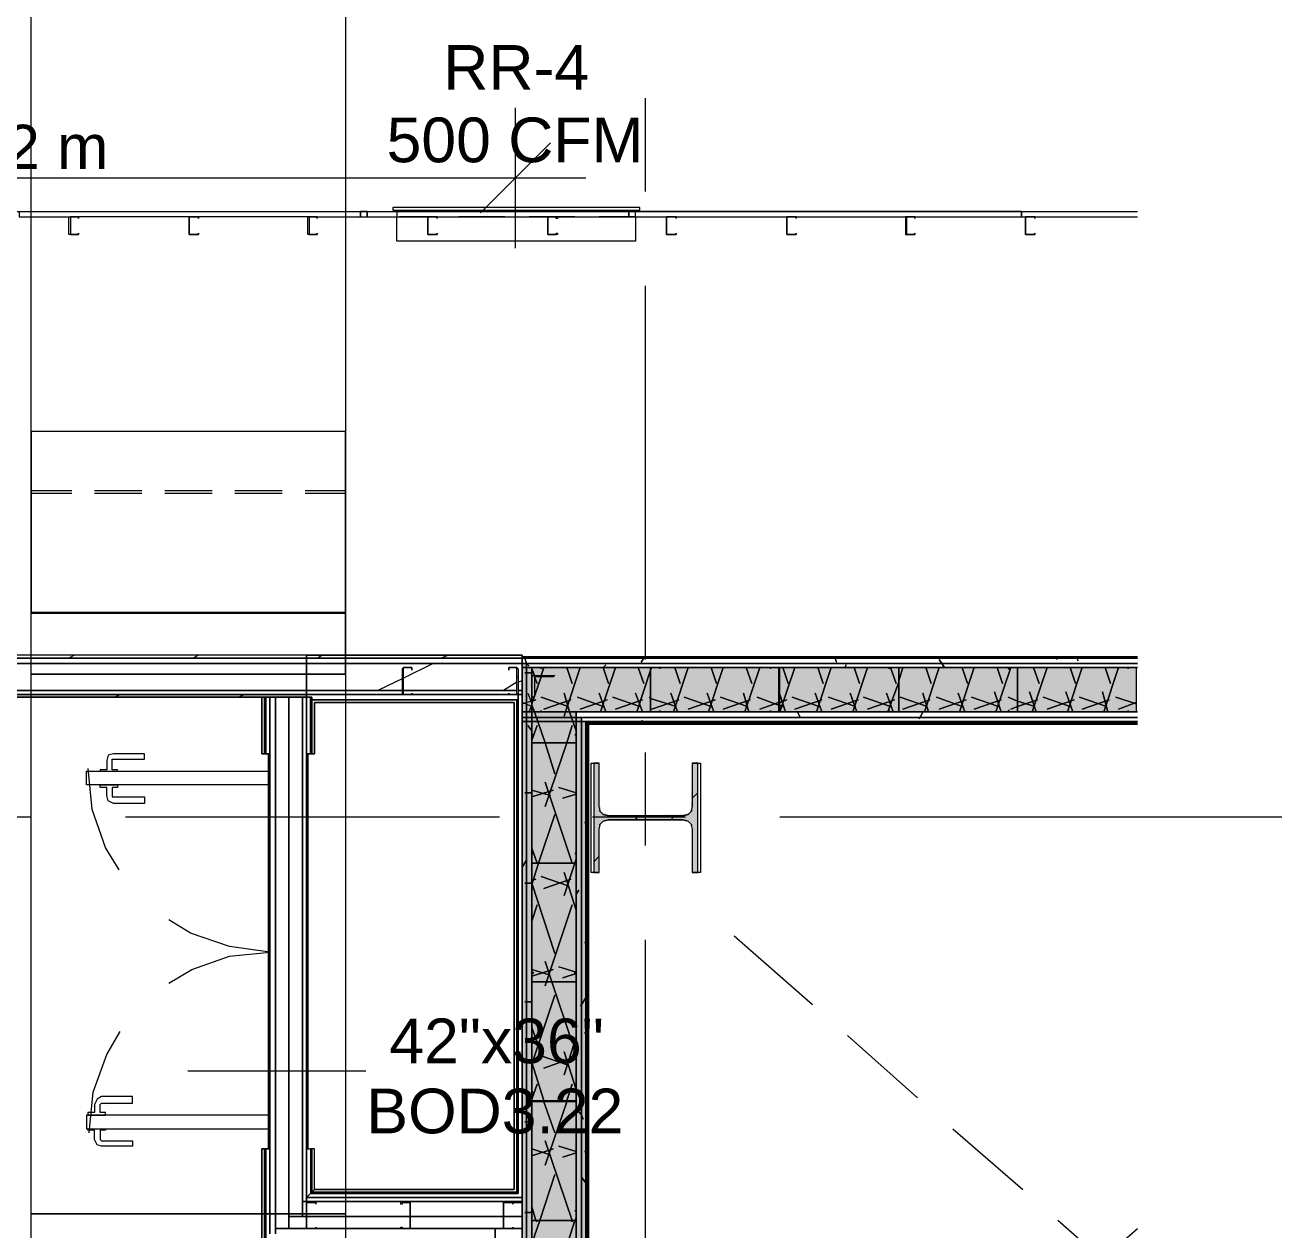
# Model space of a CAD drawing. Header units: metres. Extents: x -2 to 207, y -8 to 52.
# Drawn here: x 56.292 to 60.56, y 30.97 to 35.062 of the extents above; entities that cross this region are included whole.
import ezdxf

# ---------------------------------------------------------------- set-up
doc = ezdxf.new("R2010")
doc.units = ezdxf.units.M
doc.layers.add('HVAC - Ductos', color=5, linetype='Continuous', lineweight=0)
doc.layers.add('PDF_Text', color=7, linetype='Continuous', lineweight=0)
doc.layers.add('PDF_Geometry', color=7, linetype='Continuous', lineweight=0, true_color=0xaaaaaa)
doc.layers.add('PDF_Solid Fills', color=7, linetype='Continuous', lineweight=0, true_color=0xffffff)
doc.styles.add('PDF Helvetica', font='')
doc.styles.get('PDF Helvetica').set_extended_font_data('Helvetica')

msp = doc.modelspace()

# ---------------------------------------------------------------- hatches: boundary and pattern name
at = {"layer": 'PDF_Solid Fills', "lineweight": 0, "transparency": 33554559}
h = msp.add_hatch(color=256, dxfattribs=at)
h.paths.add_polyline_path([(57.9808, 26.6994), (57.9945, 26.6994), (57.9945, 32.8939), (57.9808, 32.8939)])
h.paths.add_polyline_path([(57.9945, 24.3811), (57.9808, 24.3811), (57.9808, 22.7408), (57.9945, 22.7408)])
h = msp.add_hatch(color=256, dxfattribs=at)
h.paths.add_polyline_path([(57.9808, 26.6994), (57.9945, 26.6994), (57.9945, 32.8939), (57.9808, 32.8939)])
h.paths.add_polyline_path([(57.9945, 24.3811), (57.9808, 24.3811), (57.9808, 22.7408), (57.9945, 22.7408)])
for points in [[(57.9808, 32.8801), (57.9808, 32.7289), (60.0654, 32.7289), (60.0654, 32.8801)], [(58.0128, 32.7289), (58.8513, 32.7335), (58.8559, 32.7335), (60.0654, 32.7289), (60.0654, 32.8801), (58.0128, 32.8801), (58.0128, 32.8526), (58.0815, 32.8526), (58.022, 32.8481), (58.022, 32.7839), (58.0128, 32.7839)], [(58.2419, 32.4082), (58.2419, 32.5548), (58.2235, 32.5548), (58.2235, 32.1837), (58.2419, 32.1837), (58.2419, 32.3349), (58.2465, 32.3532), (58.2557, 32.3623), (58.5443, 32.3623), (58.558, 32.3486), (58.558, 32.1837), (58.5763, 32.1837), (58.5763, 32.5548), (58.558, 32.5548), (58.5534, 32.3944), (58.5443, 32.3853), (58.526, 32.3807), (58.274, 32.3761), (58.274, 32.3807), (58.2557, 32.3853), (58.2511, 32.3899), (58.2465, 32.3899), (58.2465, 32.4082)]]:
    msp.add_hatch(color=256, dxfattribs=at).paths.add_polyline_path(points)
h = msp.add_hatch(color=256, dxfattribs=at)
h.paths.add_polyline_path([(58.0128, 26.6994), (58.0128, 32.8801), (57.9945, 32.8801), (57.9945, 26.6994)])
h.paths.add_polyline_path([(58.0128, 22.7545), (58.0128, 24.3811), (57.9945, 24.3811), (57.9945, 22.7545)])
h = msp.add_hatch(color=256, dxfattribs=at)
h.paths.add_polyline_path([(58.0128, 26.6994), (58.0128, 32.8801), (57.9945, 32.8801), (57.9945, 26.6994)])
h.paths.add_polyline_path([(58.0128, 22.7545), (58.0128, 24.3811), (57.9945, 24.3811), (57.9945, 22.7545)])
h = msp.add_hatch(color=256, dxfattribs=at)
h.paths.add_polyline_path([(54.4986, 32.7793), (54.4986, 32.7885), (54.4803, 32.7885), (54.4803, 32.7793)])
h.paths.add_polyline_path([(54.604, 32.7885), (54.604, 32.7793), (57.2476, 32.7793), (57.2476, 32.7885)])
h = msp.add_hatch(color=256, dxfattribs=at)
h.paths.add_polyline_path([(58.164, 26.6994), (58.164, 32.7289), (58.0128, 32.7289), (58.0128, 26.6994)])
h.paths.add_polyline_path([(58.164, 24.3811), (58.0128, 24.3811), (58.0128, 22.9057), (58.0448, 22.9103), (58.164, 22.9103)])
h = msp.add_hatch(color=256, dxfattribs=at)
h.paths.add_polyline_path([(58.164, 26.6994), (58.164, 32.7289), (58.0128, 32.7289), (58.0128, 26.6994)])
h.paths.add_polyline_path([(58.164, 24.3811), (58.0128, 24.3811), (58.0128, 22.9057), (58.1457, 22.9103), (58.164, 22.9103)])
h = msp.add_hatch(color=256, dxfattribs=at)
h.paths.add_polyline_path([(58.164, 29.7554), (58.1823, 29.7554), (58.1823, 32.7106), (58.164, 32.7106)])
h.paths.add_polyline_path([(58.1823, 22.9378), (58.164, 22.9378), (58.164, 22.9241), (58.1823, 22.9241)])
h.paths.add_polyline_path([(58.164, 22.9424), (58.1823, 22.9424), (58.1823, 24.3811), (58.164, 24.3811)])
h.paths.add_polyline_path([(58.164, 26.6994), (58.1823, 26.6994), (58.1823, 29.6271), (58.164, 29.6271)])
h = msp.add_hatch(color=256, dxfattribs=at)
h.paths.add_polyline_path([(58.1961, 24.3811), (58.1823, 24.3811), (58.1823, 22.9378), (58.1961, 22.9378)])
h.paths.add_polyline_path([(58.1823, 29.7554), (58.1961, 29.7554), (58.1961, 32.6969), (58.1823, 32.6969)])
h.paths.add_polyline_path([(58.1823, 26.6994), (58.1961, 26.6994), (58.1961, 29.6133), (58.1823, 29.6133)])

# ---------------------------------------------------------------- linework, layer by layer
at = {"layer": 'HVAC - Ductos', "lineweight": 0}
for points in [[(57.3806, 33.6819), (56.313, 33.6819), (56.313, 36.1193), (57.3806, 36.1193)], [(58.3794, 34.4425), (57.5409, 34.4425), (57.5409, 34.4333), (57.5547, 34.4333), (57.5547, 34.4104), (58.3656, 34.4104), (58.3656, 34.4333), (58.3794, 34.4333)], [(58.3656, 34.4104), (58.3656, 34.3279), (57.5547, 34.3279), (57.5547, 34.4104)], [(57.6829, 34.4104), (57.5638, 34.4104)], [(57.9212, 34.4104), (57.7653, 34.4104)], [(58.1594, 34.4104), (58.0036, 34.4104)], [(58.361, 34.4104), (58.2419, 34.4104)], [(57.3806, 33.4803), (57.3806, 33.5444), (57.3806, 33.6132), (57.3806, 33.6819), (56.313, 33.6819), (56.313, 33.6132), (56.313, 33.5444), (56.313, 33.4803), (56.313, 33.068), (57.3806, 33.068)], [(56.313, 33.068), (57.3806, 33.068), (57.3806, 33.0634), (56.313, 33.0634)], [(56.313, 31.0245), (56.313, 32.8572), (57.3806, 32.8572), (57.3806, 31.0245)], [(57.3806, 28.587), (56.313, 28.587), (56.313, 31.0245), (57.3806, 31.0245)]]:
    msp.add_lwpolyline(points, close=True, dxfattribs=at)
for points in [[(57.9578, 34.305), (57.9578, 34.5433), (57.9578, 34.7815)], [(58.077, 34.6624), (57.9578, 34.5433), (57.8387, 34.4241)], [(57.9578, 34.4425), (57.9578, 34.5707)], [(7.582, 34.5433), (12.4616, 34.5433), (15.6321, 34.5433), (18.6652, 34.5433), (21.625, 34.5433), (30.7334, 34.5433), (33.2075, 34.5433), (36.1764, 34.5433), (39.2049, 34.5433), (41.6104, 34.5433), (49.2113, 34.5433), (51.5801, 34.5433), (54.5399, 34.5433), (58.1961, 34.5433)], [(58.3564, 34.4425), (57.5638, 34.4425)], [(57.5409, 34.4333), (58.3794, 34.4333)], [(57.3806, 33.6819), (57.3806, 33.5582), (57.3806, 33.4299), (57.3806, 33.3062), (57.3806, 33.187), (57.3806, 33.068), (57.3806, 33.0634), (56.313, 33.0634), (56.313, 33.068), (56.313, 33.187), (56.313, 33.3062), (56.313, 33.4299), (56.313, 33.5582), (56.313, 33.6819)], [(56.4505, 33.4803), (56.313, 33.4803)], [(56.4505, 33.4711), (56.313, 33.4711)], [(56.6887, 33.4803), (56.5283, 33.4803)], [(56.6887, 33.4711), (56.5283, 33.4711)], [(56.927, 33.4803), (56.7666, 33.4803)], [(56.927, 33.4711), (56.7666, 33.4711)], [(57.1652, 33.4803), (57.0049, 33.4803)], [(57.1652, 33.4711), (57.0049, 33.4711)], [(57.3806, 33.4803), (57.2431, 33.4803)], [(57.3806, 33.4711), (57.2431, 33.4711)], [(56.313, 32.8572), (56.313, 32.9855), (56.313, 33.068)], [(57.3806, 33.0634), (57.3806, 32.9946), (57.3806, 32.9259), (57.3806, 32.8572), (56.313, 32.8572), (56.313, 32.9259), (56.313, 32.9946), (56.313, 33.0634)], [(57.3806, 32.8572), (57.3806, 32.9855), (57.3806, 33.068)], [(56.8444, 31.5102), (57.4493, 31.5102)]]:
    msp.add_lwpolyline(points, dxfattribs=at)
at = {"layer": 'PDF_Geometry', "lineweight": 0}
for points in [[(58.3977, 34.8136), (58.3977, 34.4975)], [(54.0588, 34.4287), (54.9477, 34.4287), (56.2718, 34.4287), (56.2718, 34.4104), (56.4459, 34.4104)], [(56.2718, 34.4287), (57.431, 34.4287), (57.4538, 34.4287), (57.4538, 34.4104), (58.3427, 34.4104), (58.3427, 34.4287)], [(56.849, 34.4104), (56.4733, 34.4104)], [(57.2568, 34.4104), (56.8811, 34.4104)], [(57.2843, 34.4104), (57.431, 34.4104), (57.431, 34.4287)], [(57.4538, 34.4287), (58.3427, 34.4287), (59.676, 34.4287), (60.07, 34.4287)], [(57.6921, 34.4104), (57.6921, 34.4058), (57.6921, 34.4104), (57.66, 34.4104)], [(58.0999, 34.4104), (58.0999, 34.4058), (58.0953, 34.4058), (58.0953, 34.4104), (58.0678, 34.4104)], [(59.314, 34.4104), (59.676, 34.4104), (59.676, 34.4287), (58.3427, 34.4287), (58.3427, 34.4104), (58.4756, 34.4104)], [(58.503, 34.4104), (58.8787, 34.4104)], [(58.9108, 34.4104), (59.2865, 34.4104)], [(59.676, 34.4287), (59.676, 34.4104), (60.07, 34.4104)], [(59.7218, 34.4104), (59.7218, 34.4058), (59.7218, 34.4104), (59.6897, 34.4104)], [(58.3977, 34.1767), (58.3977, 32.9076)], [(57.9808, 26.6994), (57.9808, 32.6969), (57.9808, 32.7106), (58.0128, 32.7106), (58.164, 32.7106), (60.07, 32.7106), (58.164, 32.7106), (58.0128, 32.7106), (57.9808, 32.7106), (57.9808, 32.7289), (60.07, 32.7289), (57.9808, 32.7289), (57.9808, 32.8801), (57.9808, 32.8939), (60.07, 32.8939), (57.9808, 32.8939), (57.2477, 32.8939), (54.4803, 32.8939), (57.2477, 32.8939), (57.2477, 32.8022), (57.2477, 32.8939), (57.9808, 32.8939), (57.9808, 32.9121), (57.2477, 32.9121), (57.2477, 32.9213), (54.4803, 32.9213)], [(57.2477, 32.9121), (54.4803, 32.9121), (54.4803, 32.9213)], [(57.2477, 32.9121), (57.2477, 32.9213), (54.4803, 32.9213)], [(54.4803, 32.9121), (57.2477, 32.9121), (57.2477, 32.8939)], [(57.2522, 32.8939), (57.2477, 32.8939), (57.2477, 32.9121), (57.9808, 32.9121), (57.9808, 32.9213), (57.2477, 32.9213), (57.2477, 32.7793), (54.604, 32.7793), (57.2477, 32.7793), (57.2614, 32.7793), (57.2614, 32.5869), (57.2477, 32.5869), (57.2522, 32.5869), (57.2522, 31.2444), (57.2477, 31.2444), (57.2614, 31.2444), (57.2614, 31.0933), (57.2477, 31.0795), (57.2477, 31.2444), (57.2614, 31.2444), (57.2614, 31.0933), (57.2477, 31.0795), (57.2477, 32.7793), (57.2477, 32.5869), (57.2614, 32.5869), (57.2614, 32.7793), (57.2477, 32.7793), (57.2477, 31.0795), (57.2477, 32.7793), (57.1239, 32.7793), (57.1423, 32.7793), (57.1423, 30.9558), (57.1423, 30.9741), (57.8891, 30.9741), (57.8891, 27.8173)], [(56.4596, 32.9213), (56.4413, 32.9121)], [(56.8811, 32.9213), (56.8628, 32.9121)], [(57.3026, 32.9213), (57.2843, 32.9121)], [(57.7287, 32.9213), (57.7059, 32.9121)], [(60.07, 32.9121), (57.9808, 32.9121), (57.9808, 32.6969), (57.9808, 26.6994), (58.1961, 26.6994), (58.1961, 29.595), (60.07, 29.595)], [(57.9808, 32.9121), (57.9808, 26.6994), (57.9808, 32.9121)], [(57.6783, 32.8939), (57.5775, 32.8435), (57.4904, 32.8022)], [(60.07, 32.8939), (57.9945, 32.8939), (57.9945, 32.8801), (57.9945, 32.6969), (57.9945, 26.6994), (57.9945, 26.6627), (58.0128, 26.6627), (57.9945, 26.6627), (57.9808, 26.6627), (57.9945, 26.6627), (57.9945, 24.3811), (57.9945, 22.9378), (57.9945, 22.7545), (57.9945, 22.7408), (60.07, 22.7408)], [(57.9808, 32.8068), (57.9808, 32.8939)], [(57.9945, 24.3811), (58.0128, 24.3811), (58.0128, 26.6627), (58.0128, 26.6994), (58.0128, 32.6969), (58.0128, 32.7289), (58.0128, 32.8801), (60.0699, 32.8801)], [(60.07, 32.8801), (60.0654, 32.8801), (60.0654, 32.7289), (60.0379, 32.7289), (60.0654, 32.7289), (60.07, 32.7289)], [(60.0379, 32.8801), (60.0379, 32.8755), (60.0379, 32.8801)], [(57.9624, 32.8297), (57.9166, 32.8022)], [(57.9808, 32.8343), (57.967, 32.8297)], [(56.6154, 32.7885), (56.5971, 32.7793)], [(57.0369, 32.7885), (57.0186, 32.7793)], [(57.1239, 30.9558), (57.1239, 32.7793), (57.1239, 30.9558)], [(57.1239, 32.7793), (57.1239, 30.9558), (57.1239, 32.7793)], [(57.2477, 32.5869), (57.2477, 32.7793), (57.2477, 32.7885), (57.9808, 32.7885), (57.9808, 32.8022), (57.967, 32.8022), (57.9808, 32.8022)], [(57.2477, 32.7885), (57.9808, 32.7885), (57.2477, 32.7885)], [(60.07, 32.6969), (57.9808, 32.6969)], [(60.07, 32.7106), (58.1823, 32.7106), (58.1823, 32.6969), (58.1823, 29.7554), (58.164, 29.7554), (58.164, 29.6775), (58.164, 29.6271), (58.164, 26.6994), (58.164, 26.6627), (58.164, 24.3811), (58.0128, 24.3811)], [(60.07, 29.6775), (59.7493, 29.6775), (60.07, 29.6775), (59.7493, 29.6775), (59.1399, 29.6775), (58.7367, 29.6775), (58.3289, 29.6775), (58.2053, 29.6775), (58.1961, 29.6775), (58.164, 29.6775), (58.164, 29.7554), (58.164, 32.6969), (58.164, 32.7106), (58.164, 32.7289), (60.07, 32.7289)], [(60.07, 32.6969), (58.1961, 32.6969), (60.07, 32.6969), (58.1961, 32.6969), (60.07, 32.6969), (58.1961, 32.6969), (58.1961, 29.7828), (58.1961, 32.6969), (58.1961, 29.7828), (58.1961, 32.6923), (60.07, 32.6923), (58.1961, 32.6923), (58.1961, 29.7828), (58.1961, 32.6969), (58.1961, 29.7828), (58.1961, 29.7554), (58.1961, 29.7828)], [(58.3289, 29.7828), (58.1961, 29.7828), (58.1961, 32.6969), (60.07, 32.6969)], [(58.1961, 32.6969), (58.1961, 29.7828), (58.1961, 32.6969)], [(60.0379, 32.7289), (60.0379, 32.7335), (60.0379, 32.7289)], [(58.3977, 32.5915), (58.3977, 32.2753)], [(56.5055, 32.5365), (56.5192, 32.399), (56.565, 32.2661), (56.6108, 32.1929)], [(58.2373, 32.1837), (58.2144, 32.1837), (58.2144, 32.5548), (58.2373, 32.5548)], [(58.558, 32.5548), (58.5855, 32.5548), (58.5855, 32.1837), (58.558, 32.1837)], [(58.558, 32.4357), (58.5764, 32.454)], [(58.2419, 32.3944), (58.2557, 32.3807), (58.274, 32.3761), (58.526, 32.3761), (58.5443, 32.3807), (58.558, 32.3944)], [(56.313, 32.3715), (55.9969, 32.3715)], [(57.9028, 32.3715), (56.6337, 32.3715)], [(58.5351, 32.3715), (58.219, 32.3715)], [(58.558, 32.3441), (58.5443, 32.3577), (58.526, 32.3623), (58.274, 32.3623), (58.2557, 32.3577), (58.2419, 32.3441)], [(58.3656, 32.3623), (58.3748, 32.3761)], [(58.4848, 32.3623), (58.4984, 32.3761)], [(60.0837, 32.3715), (58.8559, 32.3715)], [(60.5602, 32.3715), (60.0837, 32.3715)], [(58.2235, 32.2203), (58.2419, 32.2387)], [(56.7804, 31.8079), (56.8582, 31.8538), (56.9865, 31.8996), (57.1239, 31.9134), (56.9865, 31.9317), (56.8536, 31.9775), (56.7804, 32.0233)], [(58.7001, 31.9684), (58.9658, 31.7347)], [(58.3977, 31.9546), (58.3977, 30.6855)], [(56.51, 31.2994), (56.5237, 31.4368), (56.5695, 31.5652), (56.6154, 31.6431)], [(59.0849, 31.6293), (59.3231, 31.4186)], [(59.4423, 31.3132), (59.6806, 31.107)], [(57.0965, 30.9283), (57.0965, 31.2444), (57.1011, 31.2444), (57.1057, 31.2444), (57.1102, 31.2444), (57.1239, 31.2444), (57.1239, 30.9558)], [(57.1102, 30.9421), (57.1102, 31.2444), (57.1102, 30.9421), (57.1102, 31.2444), (57.1057, 31.2444), (57.1011, 31.2444), (57.0965, 31.2444), (57.0965, 30.9283)], [(57.1057, 30.9375), (57.1057, 31.2444), (57.1057, 30.9375)], [(57.1239, 30.9558), (57.1239, 31.2444), (57.1102, 31.2444), (57.1102, 30.9421)], [(57.9808, 31.0612), (57.9808, 31.0795), (57.2477, 31.0795), (57.2477, 31.2444)], [(57.9808, 27.8173), (57.9808, 30.9741), (57.1881, 30.9741), (57.1881, 31.0154), (57.2477, 31.0154), (57.6005, 31.0154), (57.9166, 31.0154), (57.9808, 31.0154), (57.9166, 31.0154), (57.6005, 31.0154), (57.2477, 31.0154), (57.2339, 31.0154), (57.2339, 31.0657), (57.9808, 31.0657)], [(57.9486, 31.0566), (57.9486, 31.0657)], [(57.9486, 31.0657), (57.9762, 31.0657)], [(57.9486, 31.0612), (57.9486, 31.0566)], [(57.9762, 31.0612), (57.9486, 31.0612)], [(57.9762, 31.0657), (57.9808, 31.0657), (57.9808, 31.0612)], [(57.9808, 31.0612), (57.9762, 31.0612)], [(57.9808, 30.9741), (57.9808, 31.0612)], [(57.9808, 31.0612), (57.9808, 30.9741)], [(60.07, 30.7634), (59.7997, 31.0016)], [(57.8891, 30.9558), (57.8891, 30.9741), (57.9808, 30.9741), (57.9808, 30.9558)], [(57.8891, 27.8173), (57.8891, 30.9741), (57.8891, 27.8173)], [(57.9486, 30.9787), (57.9486, 30.9741)], [(57.9486, 30.9741), (57.9486, 30.9787)], [(57.9486, 30.9741), (57.9762, 30.9741)], [(57.9762, 30.9741), (57.9486, 30.9741)], [(57.9762, 30.9741), (57.9808, 30.9741)], [(57.9808, 30.9741), (57.9762, 30.9741)], [(59.8088, 30.745), (60.07, 30.9741)]]:
    msp.add_lwpolyline(points, dxfattribs=at)
for points in [[(56.4459, 34.4104), (56.4459, 34.3508), (56.4733, 34.3508), (56.4733, 34.3554), (56.4733, 34.3508), (56.4459, 34.3508), (56.4413, 34.3508), (56.4413, 34.4104), (56.4459, 34.4104), (56.4733, 34.4104)], [(56.4733, 34.4058), (56.4733, 34.4104)], [(56.849, 34.4104), (56.849, 34.3508), (56.8811, 34.3508), (56.8811, 34.3554), (56.8811, 34.3508), (56.849, 34.3508), (56.849, 34.4104), (56.8811, 34.4104)], [(56.8811, 34.4058), (56.8811, 34.4104)], [(57.2568, 34.4104), (57.2568, 34.3508), (57.2843, 34.3508), (57.2843, 34.3554), (57.2843, 34.3508), (57.2568, 34.3508), (57.2522, 34.3508), (57.2522, 34.4104), (57.2568, 34.4104), (57.2843, 34.4104)], [(57.2843, 34.4058), (57.2843, 34.4104)], [(57.4538, 34.4287), (57.431, 34.4287), (57.431, 34.4104), (57.4538, 34.4104)], [(57.66, 34.3508), (57.6921, 34.3508), (57.6921, 34.3554), (57.6921, 34.3508), (57.66, 34.3508), (57.66, 34.4104)], [(58.0678, 34.3508), (58.0953, 34.3508), (58.0953, 34.3554), (58.0999, 34.3554), (58.0999, 34.3508), (58.0678, 34.3508), (58.0678, 34.4104)], [(58.503, 34.4104), (58.4756, 34.4104), (58.471, 34.4104), (58.471, 34.3508), (58.4756, 34.3508), (58.503, 34.3508), (58.503, 34.3554), (58.503, 34.3508), (58.4756, 34.3508), (58.471, 34.3508), (58.471, 34.4104), (58.4756, 34.4104), (58.503, 34.4104), (58.503, 34.4058)], [(58.9108, 34.4104), (58.8787, 34.4104), (58.8787, 34.3508), (58.9108, 34.3508), (58.9108, 34.3554), (58.9108, 34.3508), (58.8787, 34.3508), (58.8787, 34.4104), (58.9108, 34.4104), (58.9108, 34.4058)], [(59.314, 34.4104), (59.2865, 34.4104), (59.2819, 34.4104), (59.2819, 34.3508), (59.2865, 34.3508), (59.314, 34.3508), (59.314, 34.3554), (59.314, 34.3508), (59.2865, 34.3508), (59.2865, 34.4104), (59.314, 34.4104), (59.314, 34.4058)], [(59.6897, 34.3508), (59.7218, 34.3508), (59.7218, 34.3554), (59.7218, 34.3508), (59.6897, 34.3508), (59.6897, 34.4104)], [(57.9808, 32.9213), (57.9808, 32.7885), (57.2477, 32.7885), (57.2477, 32.9213)], [(57.9808, 32.9167), (57.9808, 32.9121), (60.07, 32.9121), (57.9808, 32.9121), (60.07, 32.9121), (57.9808, 32.9121), (60.07, 32.9121), (57.9808, 32.9121), (57.9808, 32.8939), (57.9808, 32.6969), (57.9808, 32.8939), (57.9808, 32.9121), (57.9808, 32.9167), (60.07, 32.9167)], [(57.6051, 32.8801), (57.5775, 32.8801), (57.573, 32.8755), (57.573, 32.7885), (57.5775, 32.7885), (57.6051, 32.7885), (57.6051, 32.7931), (57.6051, 32.7885), (57.5775, 32.7885), (57.5775, 32.8755), (57.5775, 32.8801), (57.6051, 32.8801), (57.6051, 32.8709)], [(57.9349, 32.8709), (57.9349, 32.8801)], [(57.9624, 32.8801), (57.967, 32.8755), (57.967, 32.7885), (57.9624, 32.7885), (57.9349, 32.7885), (57.9349, 32.7931), (57.9349, 32.7885), (57.9624, 32.7885), (57.9624, 32.8755), (57.9624, 32.8801), (57.9349, 32.8801)], [(57.9808, 26.6994), (57.9945, 26.6994), (57.9945, 32.8939), (57.9808, 32.8939)], [(57.9808, 32.8801), (60.07, 32.8801)], [(57.9945, 26.6994), (58.0128, 26.6994), (58.0128, 32.8801), (57.9945, 32.8801)], [(58.0448, 32.8801), (58.0128, 32.8801), (58.0128, 32.7289), (58.0448, 32.7289), (58.0448, 32.7335), (58.0448, 32.7289), (58.0128, 32.7289), (58.0128, 32.8801), (58.0448, 32.8801), (58.0448, 32.8755)], [(58.448, 32.8801), (58.4206, 32.8801), (58.416, 32.8801), (58.416, 32.7289), (58.4206, 32.7289), (58.448, 32.7289), (58.448, 32.7335), (58.448, 32.7289), (58.4206, 32.7289), (58.416, 32.7289), (58.416, 32.8801), (58.4206, 32.8801), (58.448, 32.8801), (58.448, 32.8755)], [(58.8238, 32.7289), (58.8513, 32.7289), (58.8559, 32.7289), (58.8559, 32.8801), (58.8513, 32.8801), (58.8238, 32.8801), (58.8238, 32.8755), (58.8238, 32.8801), (58.8513, 32.8801), (58.8513, 32.7289), (58.8238, 32.7289), (58.8238, 32.7335)], [(59.2269, 32.7289), (59.2545, 32.7289), (59.259, 32.7289), (59.259, 32.8801), (59.2545, 32.8801), (59.2269, 32.8801), (59.2269, 32.8755), (59.2269, 32.8801), (59.2545, 32.8801), (59.259, 32.8801), (59.259, 32.7289), (59.2545, 32.7289), (59.2269, 32.7289), (59.2269, 32.7335)], [(59.6302, 32.7289), (59.6622, 32.7289), (59.6622, 32.8801), (59.6302, 32.8801), (59.6302, 32.8755), (59.6347, 32.8755), (59.6347, 32.8801), (59.6622, 32.8801), (59.6622, 32.7289), (59.6347, 32.7289), (59.6347, 32.7335), (59.6302, 32.7335)], [(60.0654, 32.8801), (60.0379, 32.8801)], [(58.0907, 32.8526), (58.0861, 32.8481), (58.0815, 32.8481), (58.022, 32.8481), (58.022, 32.7839), (58.0174, 32.7793), (58.0128, 32.7793), (58.0128, 32.8526)], [(57.967, 31.0933), (57.266, 31.0933), (57.2614, 31.0933), (57.266, 31.0933), (57.967, 31.0933), (57.266, 31.0933), (57.967, 31.0933), (57.967, 32.7701), (57.266, 32.7701), (57.967, 32.7701), (57.266, 32.7701), (57.266, 32.5869), (57.266, 32.7701), (57.266, 32.5869), (57.266, 32.7701), (57.967, 32.7701), (57.266, 32.7701), (57.967, 32.7701), (57.967, 31.0933), (57.967, 32.7885), (57.2477, 32.7885), (57.2477, 32.8022), (57.573, 32.8022), (57.2477, 32.8022), (57.2477, 32.7885), (54.604, 32.7885), (57.2477, 32.7885), (57.967, 32.7885), (57.967, 31.0933), (57.967, 32.7885), (57.967, 31.0933), (57.2614, 31.0933), (57.2477, 31.0795), (57.9808, 31.0795), (57.2477, 31.0795), (57.9808, 31.0795), (57.9808, 31.0657), (57.2477, 31.0657), (57.2477, 31.0795), (57.9808, 31.0795), (57.2477, 31.0795), (57.2614, 31.0933)], [(57.2477, 32.8022), (55.919, 32.8022), (55.502, 32.8022), (55.0897, 32.8022), (54.6773, 32.8022), (55.0897, 32.8022), (55.502, 32.8022), (55.919, 32.8022)], [(57.0965, 32.7793), (57.0965, 32.5869), (57.1011, 32.5869), (57.1057, 32.5869), (57.1102, 32.5869), (57.1057, 32.5869), (57.1011, 32.5869), (57.0965, 32.5869), (57.0965, 32.7793), (57.1011, 32.7793)], [(57.1057, 32.7793), (57.1057, 32.5869)], [(57.1102, 32.5869), (57.1239, 32.5869), (57.1239, 32.7793), (57.1239, 32.5869), (57.1102, 32.5869), (57.1102, 32.7793), (57.1102, 32.5869), (57.1102, 32.7793), (57.1102, 32.5869), (57.1102, 32.7793)], [(57.1423, 30.9741), (57.1423, 32.7793), (57.1881, 32.7793), (57.1881, 30.9741)], [(57.1881, 31.0154), (57.1881, 32.7793), (57.2339, 32.7793), (57.2339, 31.0154)], [(57.2477, 32.7793), (57.2477, 31.0657), (57.2339, 31.0657), (57.2339, 32.7793)], [(57.2752, 32.5869), (57.2706, 32.5869), (57.266, 32.5869), (57.2614, 32.5869), (57.266, 32.5869), (57.2614, 32.5869), (57.266, 32.5869), (57.266, 32.7793), (57.2614, 32.7793), (57.266, 32.7793), (57.266, 32.5869), (57.2706, 32.5869), (57.2752, 32.5869), (57.2752, 32.761), (57.9532, 32.761), (57.9532, 31.107), (57.9532, 32.761), (57.2752, 32.761)], [(57.9624, 32.8022), (57.5775, 32.8022)], [(57.9624, 31.0933), (57.9624, 32.7701)], [(57.9808, 31.1895), (57.9808, 32.7243)], [(57.9808, 32.6969), (60.07, 32.6969)], [(58.164, 32.6969), (58.164, 32.7289), (58.0128, 32.7289), (58.0128, 32.6969), (58.0174, 32.6969), (58.0128, 32.6969), (58.0128, 32.7289), (58.164, 32.7289), (58.164, 32.6969), (58.1594, 32.6969)], [(58.0128, 26.6994), (58.164, 26.6994), (58.164, 32.7289), (58.0128, 32.7289)], [(58.164, 29.7554), (58.1823, 29.7554), (58.1823, 32.7106), (58.164, 32.7106)], [(58.1823, 29.7554), (58.1961, 29.7554), (58.1961, 32.6969), (58.1823, 32.6969)], [(58.2007, 32.6969), (58.2007, 29.7828), (58.2007, 32.6969), (60.07, 32.6969)], [(58.164, 32.6235), (58.0128, 32.6235), (58.0128, 32.651), (58.0174, 32.651), (58.0128, 32.651), (58.0128, 32.6235), (58.164, 32.6235), (58.164, 32.651)], [(58.1594, 32.651), (58.164, 32.651)], [(58.2053, 29.7828), (58.2053, 32.6877)], [(60.07, 32.6877), (58.2053, 32.6877)], [(60.07, 32.6877), (58.2053, 32.6877)], [(58.2053, 29.7828), (58.2053, 32.6877)], [(56.5879, 32.5686), (56.5925, 32.5686), (56.6979, 32.5686), (56.6979, 32.5869), (56.5925, 32.5869), (56.5741, 32.5823), (56.5695, 32.564), (56.5695, 32.5319), (56.5467, 32.5319), (56.5467, 32.5273), (56.6062, 32.5273), (56.6062, 32.5319), (56.5879, 32.5319), (56.5879, 32.564)], [(57.1193, 31.2444), (57.1193, 32.5869), (57.1239, 32.5869), (57.1239, 31.2444)], [(56.5009, 32.5273), (57.1239, 32.5273), (57.1239, 32.4815), (56.5009, 32.4815)], [(58.5764, 32.1837), (58.5764, 32.5548), (58.558, 32.5548), (58.558, 32.4082), (58.5534, 32.3899), (58.5443, 32.3807), (58.526, 32.3761), (58.274, 32.3761), (58.2557, 32.3807), (58.2465, 32.3899), (58.2419, 32.4082), (58.2419, 32.5548), (58.2235, 32.5548), (58.2235, 32.1837), (58.2419, 32.1837), (58.2419, 32.3303), (58.2465, 32.3486), (58.2557, 32.3577), (58.274, 32.3623), (58.526, 32.3623), (58.5443, 32.3577), (58.5534, 32.3486), (58.558, 32.3303), (58.558, 32.1837)], [(56.5879, 32.4403), (56.5925, 32.4403), (56.6979, 32.4403), (56.6979, 32.4174), (56.5925, 32.4174), (56.5741, 32.4265), (56.5695, 32.4448), (56.5695, 32.4724), (56.5467, 32.4724), (56.5467, 32.4815), (56.6062, 32.4815), (56.6062, 32.4724), (56.5879, 32.4724), (56.5879, 32.4448)], [(58.164, 32.2203), (58.164, 32.2157), (58.0128, 32.2157), (58.0128, 32.2203), (58.0128, 32.2479), (58.0174, 32.2479), (58.0128, 32.2479), (58.0128, 32.2203), (58.0128, 32.2157), (58.164, 32.2157), (58.164, 32.2203), (58.164, 32.2479)], [(58.1594, 32.2479), (58.164, 32.2479)], [(58.164, 31.8125), (58.0128, 31.8125), (58.0128, 31.8446), (58.0174, 31.8446), (58.0174, 31.8401), (58.0128, 31.8401), (58.0128, 31.8125), (58.164, 31.8125), (58.164, 31.8401), (58.1594, 31.8401), (58.1594, 31.8446), (58.164, 31.8446)], [(56.5513, 31.4002), (56.6566, 31.4002), (56.6566, 31.4231), (56.5513, 31.4231), (56.5375, 31.414), (56.5283, 31.3956), (56.5283, 31.3682), (56.5055, 31.3682), (56.5055, 31.359), (56.565, 31.359), (56.565, 31.3682), (56.5467, 31.3682), (56.5467, 31.3956)], [(58.164, 31.4094), (58.164, 31.4048), (58.0128, 31.4048), (58.0128, 31.4094), (58.0128, 31.4368), (58.0174, 31.4368), (58.0128, 31.4368), (58.0128, 31.4094), (58.164, 31.4094), (58.164, 31.4368)], [(58.1594, 31.4368), (58.164, 31.4368)], [(56.5009, 31.3132), (57.1239, 31.3132), (57.1239, 31.359), (56.5009, 31.359)], [(56.5513, 31.2719), (56.6566, 31.2719), (56.6566, 31.2536), (56.5513, 31.2536), (56.5375, 31.2581), (56.5283, 31.2765), (56.5283, 31.3086), (56.5055, 31.3086), (56.5055, 31.3132), (56.565, 31.3132), (56.565, 31.3086), (56.5467, 31.3086), (56.5467, 31.2765)], [(57.1102, 30.9421), (57.1102, 31.2444)], [(57.266, 31.2444), (57.2614, 31.2444), (57.266, 31.2444), (57.266, 31.0933)], [(57.2752, 31.107), (57.9532, 31.107), (57.2752, 31.107), (57.2706, 31.1024), (57.266, 31.0979), (57.266, 31.2444), (57.2614, 31.2444), (57.266, 31.2444), (57.266, 31.0933), (57.266, 31.0979), (57.2706, 31.1024)], [(57.266, 31.2444), (57.266, 31.0979), (57.967, 31.0979), (57.266, 31.0979), (57.2706, 31.1024), (57.2752, 31.107), (57.2752, 31.2444), (57.2706, 31.2444), (57.266, 31.2444), (57.266, 31.0933), (57.266, 31.0979), (57.2706, 31.1024), (57.2752, 31.107), (57.2752, 31.2444), (57.2706, 31.2444)], [(57.2522, 30.9741), (57.2477, 30.9741), (57.2477, 31.0612), (57.2477, 31.0657), (57.2522, 31.0657), (57.2798, 31.0657), (57.2798, 31.0566), (57.2798, 31.0612), (57.2522, 31.0612), (57.2477, 31.0612), (57.2477, 30.9741), (57.2522, 30.9741), (57.2798, 30.9741)], [(57.2522, 30.9741), (57.2477, 30.9741), (57.2477, 31.0612), (57.2477, 31.0657), (57.2522, 31.0657), (57.2798, 31.0657), (57.2798, 31.0566), (57.2798, 31.0612), (57.2522, 31.0612), (57.2477, 31.0612), (57.2477, 30.9741), (57.2522, 30.9741), (57.2798, 30.9741)], [(57.6005, 31.0657), (57.6005, 31.0612), (57.6005, 30.9741), (57.5684, 30.9741), (57.5684, 30.9787), (57.573, 30.9787), (57.573, 30.9741), (57.6005, 30.9741), (57.6005, 31.0612), (57.573, 31.0612), (57.573, 31.0566), (57.5684, 31.0566), (57.5684, 31.0657)], [(57.6005, 31.0657), (57.6005, 31.0612), (57.6005, 30.9741), (57.5684, 30.9741), (57.5684, 30.9787), (57.573, 30.9787), (57.573, 30.9741), (57.6005, 30.9741), (57.6005, 31.0612), (57.573, 31.0612), (57.573, 31.0566), (57.5684, 31.0566), (57.5684, 31.0657)], [(57.9486, 31.0566), (57.9486, 31.0612), (57.9166, 31.0612), (57.9166, 30.9741), (57.9486, 30.9741), (57.9486, 30.9787), (57.9486, 30.9741), (57.9166, 30.9741), (57.9166, 31.0612), (57.9166, 31.0657), (57.9486, 31.0657)], [(57.9486, 31.0566), (57.9486, 31.0612), (57.9166, 31.0612), (57.9166, 30.9741), (57.9486, 30.9741), (57.9486, 30.9787), (57.9486, 30.9741), (57.9166, 30.9741), (57.9166, 31.0612), (57.9166, 31.0657), (57.9486, 31.0657)], [(57.9762, 31.0657), (57.9808, 31.0657), (57.9808, 31.0612), (57.9808, 30.9741), (57.9762, 30.9741), (57.9486, 30.9741), (57.9486, 30.9787), (57.9486, 30.9741), (57.9762, 30.9741), (57.9808, 30.9741), (57.9808, 31.0612), (57.9762, 31.0612), (57.9486, 31.0612), (57.9486, 31.0566), (57.9486, 31.0657)], [(58.164, 31.0062), (58.164, 31.0016), (58.0128, 31.0016), (58.0128, 31.0062), (58.0128, 31.0337), (58.0174, 31.0337), (58.0128, 31.0337), (58.0128, 31.0062), (58.0128, 31.0016), (58.164, 31.0016), (58.164, 31.0062), (58.164, 31.0337)], [(58.1594, 31.0337), (58.164, 31.0337)], [(57.2798, 30.9787), (57.2798, 30.9741)], [(57.2798, 30.9787), (57.2798, 30.9741)]]:
    msp.add_lwpolyline(points, close=True, dxfattribs=at)
at = {"layer": 'PDF_Geometry', "color": 254, "lineweight": 0, "true_color": 0xd2d2d2}
for points in [[(58.8787, 34.3829), (58.8787, 34.3875)], [(58.0128, 32.8801), (58.0128, 32.8755), (58.022, 32.8526), (58.0128, 32.8755)], [(58.8513, 32.7289), (58.8559, 32.7289), (58.9062, 32.8801), (58.8559, 32.7289)], [(57.9624, 32.8481), (57.967, 32.8481)], [(57.9991, 32.7931), (58.0128, 32.7564), (58.0448, 32.8481), (58.0128, 32.7564)], [(58.8513, 32.8526), (58.8559, 32.8526)], [(58.0128, 32.7655), (58.0266, 32.7701), (58.0128, 32.7655), (57.9808, 32.7564)], [(58.0128, 32.7473), (57.9808, 32.761)], [(58.0036, 32.7289), (58.0128, 32.7518)], [(59.259, 32.7518), (59.259, 32.7564)], [(58.1182, 32.6235), (58.1228, 32.6235)], [(58.0311, 31.4048), (58.0311, 31.4094)], [(58.1594, 31.0337), (58.164, 31.0337)]]:
    msp.add_lwpolyline(points, dxfattribs=at)
at = {"layer": 'PDF_Geometry', "color": 254, "lineweight": 0, "true_color": 0xeaeaea}
for points in [[(57.9945, 32.8939), (58.0036, 32.8847), (57.9945, 32.8939), (57.9899, 32.9121)], [(58.3839, 32.8984), (58.3931, 32.9121)], [(59.0437, 32.9121), (59.0482, 32.8984)], [(59.4057, 32.8939), (59.4148, 32.8801), (59.4057, 32.8939), (59.3965, 32.9076)], [(59.7951, 32.9076), (59.7997, 32.9121)], [(59.8638, 32.9121), (59.8684, 32.903)], [(58.2557, 32.8801), (58.2648, 32.8893)], [(59.0758, 32.8801), (59.0804, 32.8893)], [(58.0128, 32.8618), (57.9945, 32.8618), (57.9899, 32.8618), (57.9945, 32.8618)], [(58.3839, 32.6969), (58.3885, 32.7014)], [(58.9154, 32.7289), (58.9246, 32.7106)], [(59.3323, 32.7106), (59.3415, 32.7289), (59.3323, 32.7106), (59.3277, 32.706)], [(57.9991, 32.6831), (58.0128, 32.6648)], [(58.0128, 32.454), (57.9945, 32.454), (57.9899, 32.454), (57.9945, 32.454)], [(58.1961, 32.3532), (58.1915, 32.3532)], [(57.9808, 32.202), (57.9945, 32.2249)], [(58.0128, 32.1471), (57.9945, 32.1471), (57.9899, 32.1471), (57.9945, 32.1471)], [(58.164, 32.1104), (58.1731, 32.1241)], [(58.1961, 31.9454), (58.1915, 31.9454)], [(58.1777, 31.7301), (58.1823, 31.7347), (58.1961, 31.7576), (58.1823, 31.7347)], [(58.0128, 31.7439), (57.9945, 31.7439), (57.9899, 31.7439), (57.9945, 31.7439)], [(58.1961, 31.6385), (58.1915, 31.6385)], [(58.1686, 31.3773), (58.1823, 31.359), (58.1869, 31.3452), (58.1823, 31.359)], [(58.0128, 31.3361), (57.9945, 31.3361), (57.9899, 31.3361), (57.9945, 31.3361)], [(58.1961, 31.2353), (58.1915, 31.2353)], [(58.1823, 31.1482), (58.1961, 31.1299)], [(58.0128, 31.0291), (57.9945, 31.0291), (57.9899, 31.0291), (57.9945, 31.0291)]]:
    msp.add_lwpolyline(points, close=True, dxfattribs=at)
at = {"layer": 'PDF_Geometry', "color": 254, "lineweight": 0, "true_color": 0xd2d2d2}
for points in [[(58.054, 32.8801), (58.0448, 32.8526)], [(58.1273, 32.7289), (58.1228, 32.7152), (58.1273, 32.7289), (58.1777, 32.8801)], [(58.1319, 32.8801), (58.1503, 32.8251)], [(58.2969, 32.8801), (58.2465, 32.7289)], [(58.2557, 32.8801), (58.274, 32.8251)], [(58.4206, 32.8801), (58.416, 32.8709), (58.3702, 32.7289), (58.416, 32.8709)], [(58.3748, 32.8801), (58.3931, 32.8251)], [(58.5443, 32.8801), (58.4939, 32.7289)], [(58.4984, 32.8801), (58.5168, 32.8251)], [(58.6634, 32.8801), (58.613, 32.7289)], [(58.6222, 32.8801), (58.6405, 32.8251)], [(58.7871, 32.8801), (58.7367, 32.7289)], [(58.7413, 32.8801), (58.7597, 32.8251)], [(58.865, 32.8801), (58.8833, 32.8251)], [(59.03, 32.8801), (58.9796, 32.7289)], [(58.9841, 32.8801), (59.0024, 32.8251)], [(59.1536, 32.8801), (59.1032, 32.7289)], [(59.1078, 32.8801), (59.1262, 32.8251)], [(59.2315, 32.8801), (59.2499, 32.8251)], [(59.2728, 32.8801), (59.259, 32.8343)], [(59.3965, 32.8801), (59.3461, 32.7289)], [(59.3507, 32.8801), (59.369, 32.8251)], [(59.5156, 32.8801), (59.4652, 32.7289)], [(59.4744, 32.8801), (59.4927, 32.8251)], [(59.6393, 32.8801), (59.5889, 32.7289)], [(59.5935, 32.8801), (59.6118, 32.8251)], [(59.763, 32.8801), (59.7126, 32.7289)], [(59.7172, 32.8801), (59.7355, 32.8251)], [(59.8821, 32.8801), (59.8317, 32.7289)], [(59.8409, 32.8801), (59.8593, 32.8251)], [(60.0058, 32.8801), (59.9555, 32.7289)], [(59.96, 32.8801), (59.9783, 32.8251)], [(58.022, 32.8481), (58.0311, 32.8251)], [(59.259, 32.8297), (59.2224, 32.7289)], [(58.0448, 32.7793), (58.1365, 32.7473)], [(58.1411, 32.7289), (58.164, 32.6648), (58.1411, 32.7289), (58.1228, 32.7931)], [(58.1686, 32.7793), (58.2557, 32.7473)], [(58.2419, 32.7931), (58.2648, 32.7289)], [(58.2877, 32.7793), (58.3794, 32.7473)], [(58.3656, 32.7931), (58.3885, 32.7289)], [(58.4114, 32.7793), (58.416, 32.7747), (58.503, 32.7473), (58.416, 32.7747)], [(58.4848, 32.7931), (58.5076, 32.7289)], [(58.5306, 32.7793), (58.6222, 32.7473)], [(58.6084, 32.7931), (58.6313, 32.7289)], [(58.6543, 32.7793), (58.7459, 32.7473)], [(58.7321, 32.7931), (58.7505, 32.7289)], [(58.7779, 32.7793), (58.8513, 32.7518)], [(58.8559, 32.7885), (58.8741, 32.7289)], [(58.8971, 32.7793), (58.9887, 32.7473)], [(58.975, 32.7931), (58.9979, 32.7289)], [(59.0208, 32.7793), (59.1124, 32.7473)], [(59.0941, 32.7931), (59.117, 32.7289)], [(59.1399, 32.7793), (59.2315, 32.7473)], [(59.2178, 32.7931), (59.2407, 32.7289)], [(59.2636, 32.7793), (59.3553, 32.7473)], [(59.3415, 32.7931), (59.3598, 32.7289)], [(59.3873, 32.7793), (59.4744, 32.7473)], [(59.4606, 32.7931), (59.4835, 32.7289)], [(59.5064, 32.7793), (59.598, 32.7473)], [(59.5844, 32.7977), (59.6072, 32.7289)], [(59.6302, 32.7793), (59.6622, 32.7655), (59.7218, 32.7473), (59.6622, 32.7655)], [(59.7034, 32.7977), (59.7264, 32.7289)], [(59.7493, 32.7793), (59.8409, 32.7473)], [(59.8271, 32.7977), (59.8501, 32.7289)], [(59.8729, 32.7793), (59.9646, 32.7473)], [(59.9509, 32.7977), (59.9692, 32.7289)], [(59.9967, 32.7793), (60.0654, 32.7564)], [(58.022, 32.7289), (58.0586, 32.6235), (58.0907, 32.5182), (58.0586, 32.6235), (58.022, 32.7289), (58.0128, 32.7518)], [(58.1457, 32.7701), (58.054, 32.7381)], [(58.2694, 32.7701), (58.1777, 32.7381)], [(58.3885, 32.7701), (58.2969, 32.7381)], [(58.5122, 32.7701), (58.4206, 32.7381)], [(58.6359, 32.7701), (58.5443, 32.7381)], [(58.7551, 32.7701), (58.6634, 32.7381)], [(58.8513, 32.761), (58.7871, 32.7381)], [(58.8787, 32.7701), (58.8559, 32.761)], [(58.8559, 32.7518), (58.865, 32.7473)], [(58.9979, 32.7701), (58.9062, 32.7381)], [(59.1216, 32.7701), (59.03, 32.7381)], [(59.2453, 32.7701), (59.1536, 32.7381)], [(59.3644, 32.7701), (59.2728, 32.7381)], [(59.4881, 32.7701), (59.3965, 32.7381)], [(59.6072, 32.7701), (59.5156, 32.7381)], [(59.7309, 32.7701), (59.6622, 32.7473), (59.6393, 32.7381), (59.6622, 32.7473)], [(59.8547, 32.7701), (59.763, 32.7381)], [(59.9737, 32.7701), (59.8821, 32.7381)], [(60.0654, 32.761), (60.0058, 32.7381)], [(58.0311, 32.6831), (58.0128, 32.6326)], [(58.1503, 32.6831), (58.1319, 32.6235), (58.0586, 32.4082), (58.1319, 32.6235)], [(58.0586, 32.4906), (58.1503, 32.2157)], [(58.0128, 32.4632), (58.077, 32.4448)], [(58.0861, 32.4632), (58.0128, 32.4403)], [(58.1045, 32.4724), (58.164, 32.454)], [(58.164, 32.4494), (58.1182, 32.4357)], [(58.0907, 32.3807), (58.0357, 32.2157), (58.0128, 32.1425), (58.0357, 32.2157)], [(58.0128, 32.2661), (58.0311, 32.2157)], [(58.164, 32.2295), (58.1594, 32.2157), (58.1228, 32.1058), (58.1594, 32.2157)], [(58.1228, 32.1837), (58.164, 32.0554)], [(58.0266, 32.1608), (58.0128, 32.1562)], [(58.0128, 32.1471), (58.0907, 31.9088)], [(58.0448, 32.1699), (58.1365, 32.1379)], [(58.1457, 32.1608), (58.054, 32.1287)], [(58.0311, 32.0737), (58.0128, 32.0188)], [(58.1503, 32.0737), (58.0632, 31.8125), (58.0586, 31.7988), (58.0632, 31.8125)], [(58.0586, 31.8813), (58.0815, 31.8125), (58.1503, 31.6064), (58.0815, 31.8125)], [(58.0128, 31.8538), (58.0724, 31.8355)], [(58.0861, 31.8538), (58.0128, 31.8309)], [(58.1045, 31.863), (58.164, 31.8446)], [(58.164, 31.8401), (58.1182, 31.8263)], [(58.0907, 31.7668), (58.0128, 31.533)], [(58.0128, 31.6568), (58.0311, 31.6064)], [(58.164, 31.6247), (58.1228, 31.4964)], [(58.0266, 31.5514), (58.0128, 31.5468)], [(58.0448, 31.5606), (58.1365, 31.5285)], [(58.1457, 31.5514), (58.054, 31.5193)], [(58.1228, 31.5743), (58.164, 31.446)], [(58.0128, 31.5376), (58.054, 31.4094)], [(58.0311, 31.4644), (58.0128, 31.414)], [(58.1503, 31.4644), (58.1319, 31.4094)], [(58.054, 31.4048), (58.0907, 31.2994)], [(58.1319, 31.4048), (58.0586, 31.1895)], [(58.0128, 31.2444), (58.0724, 31.2261)], [(58.0861, 31.2444), (58.0128, 31.2215)], [(58.0586, 31.2719), (58.1503, 31.0016), (58.1503, 30.997), (58.1503, 31.0016)], [(58.1045, 31.2536), (58.164, 31.2353)], [(58.164, 31.2307), (58.1182, 31.217)], [(58.0907, 31.1574), (58.0402, 31.0016), (58.0128, 30.9237), (58.0402, 31.0016)], [(58.0128, 31.0475), (58.0266, 31.0016), (58.0311, 30.997), (58.0266, 31.0016)], [(58.164, 31.0108), (58.1594, 31.0016), (58.1228, 30.887), (58.1594, 31.0016)]]:
    msp.add_lwpolyline(points, close=True, dxfattribs=at)

# ---------------------------------------------------------------- texts
at = {"layer": 'PDF_Text', "lineweight": 0, "attachment_point": 4, "style": 'PDF Helvetica'}
for s, insert, char_height in [('RR-4', (57.7124, 34.9186), 0.1519), ('500 CFM', (57.5199, 34.6712), 0.1519), ('3.42 m', (55.9346, 34.6476), 0.15002), ('42"x36"', (57.5291, 31.6105), 0.1519), ('BOD3.22', (57.4512, 31.3723), 0.1519)]:
    msp.add_mtext(s, dxfattribs=dict(at, insert=insert, char_height=char_height))

doc.saveas('drawing.dxf')
